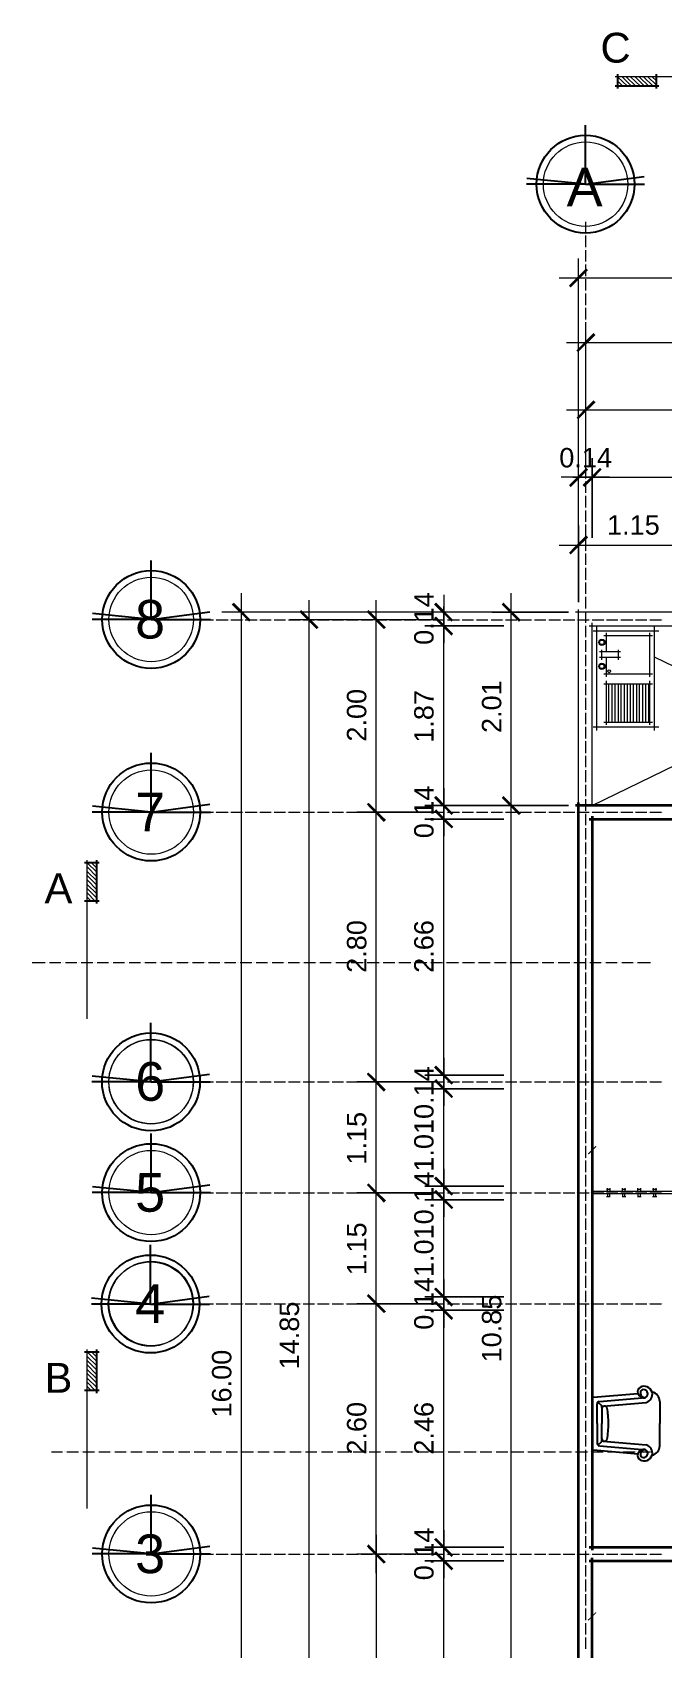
# Model space of a CAD drawing. Header units: millimetres. Extents: x 242 to 289.1, y 51.6 to 80.3.
# Drawn here: x 242.04 to 248.59, y 63.37 to 80.16 of the extents above; entities that cross this region are included whole.
import ezdxf

# ---------------------------------------------------------------- set-up
doc = ezdxf.new("R2010")
doc.units = ezdxf.units.MM
for name, color, linetype in [('FUR', 7, 'Continuous'), ('PDF_0', 7, 'Continuous'), ('PDF_Acabados', 7, 'Continuous'), ('PDF_Arquitectura', 7, 'Continuous'), ('PDF_Ejes', 7, 'Continuous'), ('PDF_Muebles Fijos', 5, 'Continuous'), ('PDF_Muros', 7, 'Continuous'), ('PDF_Text', 7, 'Continuous'), ('PDF_Ventanas', 4, 'Continuous')]:
    doc.layers.add(name, color=color, linetype=linetype)
doc.styles.add('PDF ArialMT', font='arial.ttf')

msp = doc.modelspace()

# ---------------------------------------------------------------- hatches: boundary and pattern name
at = {"layer": 'PDF_0', "transparency": 33554559}
for points in [[(247.808, 77.69), (247.787, 77.707), (247.609, 77.53), (247.626, 77.508)], [(247.885, 77.017), (247.863, 77.038), (247.686, 76.856), (247.703, 76.839)], [(247.885, 76.319), (247.863, 76.34), (247.686, 76.158), (247.703, 76.141)], [(247.609, 75.459), (247.626, 75.438), (247.808, 75.62), (247.787, 75.637)], [(247.77, 75.438), (247.948, 75.62), (247.931, 75.637), (247.749, 75.459)], [(247.808, 74.917), (247.787, 74.939), (247.609, 74.757), (247.626, 74.74)], [(244.29, 74.041), (244.307, 74.058), (244.13, 74.24), (244.108, 74.219)], [(246.229, 74.24), (246.208, 74.219), (246.39, 74.041), (246.407, 74.058)], [(247.089, 74.041), (247.11, 74.058), (246.928, 74.24), (246.911, 74.219)], [(244.989, 73.965), (245.01, 73.982), (244.828, 74.164), (244.811, 74.143)], [(245.687, 73.965), (245.709, 73.982), (245.527, 74.164), (245.51, 74.143)], [(246.208, 74.079), (246.39, 73.897), (246.407, 73.918), (246.229, 74.096)], [(246.407, 72.051), (246.229, 72.233), (246.208, 72.212), (246.39, 72.035)], [(247.11, 72.051), (246.928, 72.233), (246.911, 72.212), (247.089, 72.035)], [(245.709, 71.984), (245.527, 72.162), (245.51, 72.145), (245.687, 71.963)], [(246.208, 72.073), (246.39, 71.895), (246.407, 71.912), (246.229, 72.094)], [(245.709, 69.185), (245.527, 69.363), (245.51, 69.346), (245.687, 69.164)], [(246.407, 69.253), (246.229, 69.435), (246.208, 69.414), (246.39, 69.236)], [(246.208, 69.274), (246.39, 69.097), (246.407, 69.113), (246.229, 69.295)], [(247.893, 68.593), (247.885, 68.601), (247.804, 68.521), (247.813, 68.512)], [(245.709, 68.034), (245.527, 68.212), (245.51, 68.195), (245.687, 68.013)], [(246.407, 68.102), (246.229, 68.284), (246.208, 68.263), (246.39, 68.085)], [(246.208, 68.123), (246.39, 67.945), (246.407, 67.962), (246.229, 68.144)], [(245.709, 66.882), (245.527, 67.064), (245.51, 67.043), (245.687, 66.866)], [(246.407, 66.954), (246.229, 67.132), (246.208, 67.115), (246.39, 66.933)], [(246.208, 66.976), (246.39, 66.794), (246.407, 66.815), (246.229, 66.993)], [(245.709, 64.283), (245.527, 64.465), (245.51, 64.444), (245.687, 64.266)], [(246.407, 64.355), (246.229, 64.533), (246.208, 64.516), (246.39, 64.334)], [(246.208, 64.376), (246.39, 64.194), (246.407, 64.215), (246.229, 64.393)], [(247.893, 63.754), (247.885, 63.762), (247.804, 63.682), (247.813, 63.674)]]:
    msp.add_hatch(color=256, dxfattribs=at).paths.add_polyline_path(points)

# ---------------------------------------------------------------- linework, layer by layer
for p, q in [((247.781, 78.582), (247.781, 79.195)), ((247.781, 78.582), (247.167, 78.582)), ((247.781, 78.582), (247.17, 78.642)), ((247.781, 78.582), (248.389, 78.662)), ((247.781, 78.582), (248.394, 78.582)), ((247.781, 78.582), (247.781, 78.582)), ((243.272, 74.064), (243.272, 74.678)), ((243.272, 74.064), (242.659, 74.064)), ((243.272, 74.064), (242.662, 74.125)), ((243.272, 74.064), (243.881, 74.145)), ((243.272, 74.064), (243.886, 74.064)), ((243.272, 72.066), (243.272, 72.68)), ((243.272, 72.066), (242.659, 72.066)), ((243.272, 72.066), (242.662, 72.127)), ((243.272, 72.066), (243.881, 72.147)), ((243.272, 72.066), (243.886, 72.066)), ((243.27, 69.265), (243.27, 69.879)), ((243.27, 69.265), (242.66, 69.326)), ((243.27, 69.265), (243.879, 69.346)), ((243.27, 69.265), (242.657, 69.265)), ((243.27, 69.265), (243.884, 69.265)), ((243.272, 68.116), (243.272, 68.73)), ((243.272, 68.116), (242.662, 68.177)), ((243.272, 68.116), (243.881, 68.197)), ((243.272, 68.116), (242.659, 68.116)), ((243.272, 68.116), (243.886, 68.116)), ((243.265, 66.96), (243.265, 67.573)), ((243.265, 66.96), (242.654, 67.021)), ((243.265, 66.96), (243.873, 67.041)), ((243.265, 66.96), (242.651, 66.96)), ((243.265, 66.96), (243.879, 66.96)), ((243.272, 64.366), (243.272, 64.979)), ((243.272, 64.366), (242.659, 64.366)), ((243.272, 64.366), (242.662, 64.426)), ((243.272, 64.366), (243.881, 64.447)), ((243.272, 64.366), (243.886, 64.366))]:
    msp.add_line(p, q)
for centre in [(247.781, 78.582), (243.272, 74.064), (243.272, 72.066), (243.27, 69.265), (243.272, 68.116), (243.265, 66.96), (243.272, 64.366)]:
    msp.add_circle(centre, 0.508)
at = {"layer": 'FUR'}
for p, q in [((247.851, 65.719), (247.851, 65.98)), ((247.862, 65.993), (248.324, 66.033)), ((247.924, 65.948), (248.405, 65.99)), ((247.901, 65.719), (247.901, 65.923)), ((247.91, 65.942), (247.945, 65.907)), ((247.951, 65.878), (247.951, 65.719)), ((247.951, 65.878), (247.951, 65.878)), ((247.965, 65.9), (248.409, 65.939)), ((248.551, 65.948), (248.551, 65.719)), ((247.851, 65.719), (247.851, 65.457)), ((247.901, 65.719), (247.901, 65.514)), ((247.951, 65.559), (247.951, 65.719)), ((248.551, 65.489), (248.551, 65.719)), ((247.91, 65.495), (247.945, 65.53)), ((247.924, 65.489), (248.405, 65.447)), ((247.951, 65.559), (247.951, 65.559)), ((247.965, 65.538), (248.409, 65.499)), ((247.862, 65.445), (248.324, 65.404))]:
    msp.add_line(p, q, dxfattribs=at)
for centre, radius, start, end in [((247.863, 65.98), 0.0125, 95, 180), ((248.379, 66.048), 0.0574, 124.9201, 195.1382), ((248.386, 66.052), 0.0645, 196.7644, 286.8754), ((248.389, 66.02), 0.0862, 17.3596, 119.6755), ((248.398, 66.038), 0.0484, 164.6247, 278.0437), ((248.375, 66.044), 0.025, 116.4946, 164.6247), ((248.383, 66.028), 0.0433, 299.2645, 116.4946), ((248.386, 66.024), 0.0887, 285.2585, 14.2565), ((248.451, 65.948), 0.1, 0, 78.061), ((247.926, 65.923), 0.025, 95, 180), ((247.919, 65.887), 0.0329, 344.2942, 42.2879), ((247.963, 65.925), 0.025, 225, 275), ((247.976, 65.875), 0.0253, 95.2372, 173.9318), ((247.974, 65.863), 0.0376, 31.8068, 90.3368), ((246.991, 65.719), 1.028, 0, 9.1842), ((246.991, 65.719), 1.028, 350.8158, 0), ((247.926, 65.514), 0.025, 180, 265), ((247.919, 65.55), 0.0329, 317.7121, 15.7058), ((247.963, 65.513), 0.025, 85, 135), ((247.976, 65.562), 0.0253, 186.0682, 264.7628), ((247.974, 65.574), 0.0376, 269.6632, 328.1932), ((248.386, 65.413), 0.0887, 345.7435, 74.7415), ((248.451, 65.489), 0.1, 281.9383, 0.0007), ((247.863, 65.457), 0.0125, 180, 265), ((248.379, 65.389), 0.0574, 164.8618, 235.0799), ((248.386, 65.386), 0.0645, 73.1246, 163.2356), ((248.389, 65.417), 0.0862, 240.3245, 342.6404), ((248.398, 65.4), 0.0484, 81.9563, 195.3753), ((248.375, 65.393), 0.025, 195.3753, 243.5054), ((248.383, 65.41), 0.0433, 243.5054, 60.7355)]:
    msp.add_arc(centre, radius, start, end, dxfattribs=at)
at = {"layer": 'PDF_Acabados', "color": 8, "lineweight": 5, "true_color": 0x808080}
for points in [[(249.739, 79.697), (248.088, 79.697)], [(242.606, 69.918), (242.606, 71.565)], [(242.606, 64.838), (242.606, 66.489)]]:
    msp.add_lwpolyline(points, dxfattribs=at)
at = {"layer": 'PDF_Acabados', "lineweight": 25}
for points in [[(248.541, 79.6), (248.088, 79.6)], [(248.113, 79.722), (248.113, 79.574)], [(248.515, 79.722), (248.515, 79.574)], [(242.733, 71.539), (242.58, 71.539)], [(242.707, 71.116), (242.707, 71.565)], [(242.733, 71.141), (242.58, 71.141)], [(242.707, 66.036), (242.707, 66.489)], [(242.58, 66.463), (242.733, 66.463)], [(242.733, 66.061), (242.58, 66.061)]]:
    msp.add_lwpolyline(points, dxfattribs=at)
at = {"layer": 'PDF_Acabados', "lineweight": 9}
for points in [[(248.113, 79.697), (248.215, 79.6)], [(248.113, 79.655), (248.168, 79.6)], [(248.113, 79.608), (248.126, 79.6)], [(248.16, 79.697), (248.257, 79.6)], [(248.202, 79.697), (248.304, 79.6)], [(248.249, 79.697), (248.35, 79.6)], [(248.295, 79.697), (248.393, 79.6)], [(248.338, 79.697), (248.439, 79.6)], [(248.384, 79.697), (248.482, 79.6)], [(248.427, 79.697), (248.515, 79.612)], [(248.473, 79.697), (248.515, 79.659)], [(242.606, 71.539), (242.707, 71.442)], [(242.652, 71.539), (242.707, 71.484)], [(242.694, 71.539), (242.707, 71.531)], [(242.606, 71.497), (242.707, 71.395)], [(242.606, 71.45), (242.707, 71.353)], [(242.606, 71.408), (242.707, 71.306)], [(242.606, 71.361), (242.707, 71.26)], [(242.606, 71.315), (242.707, 71.217)], [(242.606, 71.273), (242.707, 71.171)], [(242.606, 71.226), (242.69, 71.141)], [(242.606, 71.184), (242.648, 71.141)], [(242.606, 66.463), (242.707, 66.362)], [(242.606, 66.417), (242.707, 66.319)], [(242.606, 66.374), (242.707, 66.273)], [(242.606, 66.328), (242.707, 66.226)], [(242.652, 66.463), (242.707, 66.408)], [(242.694, 66.463), (242.707, 66.451)], [(242.606, 66.281), (242.707, 66.184)], [(242.606, 66.239), (242.707, 66.137)], [(242.606, 66.192), (242.707, 66.095)], [(242.606, 66.15), (242.69, 66.061)], [(242.606, 66.103), (242.648, 66.061)]]:
    msp.add_lwpolyline(points, dxfattribs=at)
at = {"layer": 'PDF_Acabados', "lineweight": 18}
msp.add_lwpolyline([(247.851, 64.186), (247.851, 63.618)], dxfattribs=at)
at = {"layer": 'PDF_Arquitectura', "color": 250, "lineweight": 18, "true_color": 0x404040}
for points in [[(247.707, 75.04), (247.707, 74.244), (247.707, 77.809)], [(247.508, 77.61), (254.908, 77.61)], [(247.783, 76.315), (247.783, 77.14)], [(254.832, 76.937), (247.584, 76.937)], [(247.783, 75.612), (247.783, 76.437)], [(251.885, 76.238), (247.584, 76.238)], [(247.707, 74.913), (247.707, 75.739)], [(248.029, 75.54), (247.851, 75.54), (247.707, 75.54), (247.529, 75.54)], [(247.648, 75.54), (251.813, 75.54)], [(247.508, 74.837), (249.057, 74.837)], [(244.21, 57.941), (244.21, 74.338)], [(245.607, 71.865), (245.607, 74.266)], [(246.31, 74.321), (246.31, 74.139), (246.31, 73.999), (246.31, 73.817)], [(246.31, 71.933), (246.31, 74.198)], [(247.008, 71.933), (247.008, 74.338)], [(246.809, 74.139), (247.605, 74.139), (244.007, 74.139)], [(246.234, 74.062), (245.408, 74.062)], [(246.932, 74.139), (246.111, 74.139)], [(245.607, 69.063), (245.607, 72.263)], [(246.31, 72.314), (246.31, 72.132), (246.31, 71.992), (246.31, 71.814)], [(246.31, 69.135), (246.31, 72.195)], [(247.008, 61.091), (247.008, 72.335)], [(246.31, 69.516), (246.31, 69.334), (246.31, 69.194), (246.31, 69.016)], [(245.607, 67.915), (245.607, 69.465)], [(246.31, 67.983), (246.31, 69.393)], [(247.851, 68.292), (247.851, 68.656)], [(246.31, 68.364), (246.31, 68.182), (246.31, 68.042), (246.31, 67.865)], [(245.607, 66.764), (245.607, 68.313)], [(246.31, 66.836), (246.31, 68.246)], [(245.607, 64.165), (245.607, 67.166)], [(246.31, 67.213), (246.31, 67.035), (246.31, 66.895), (246.31, 66.713)], [(246.31, 64.237), (246.31, 67.094)], [(246.31, 64.613), (246.31, 64.436), (246.31, 64.296), (246.31, 64.114)], [(246.31, 61.091), (246.31, 64.495)], [(246.234, 64.364), (245.408, 64.364)]]:
    msp.add_lwpolyline(points, dxfattribs=at)
for points in [[(247.851, 75.739), (247.851, 74.913)], [(246.111, 73.999), (246.932, 73.999)], [(245.408, 72.064), (246.234, 72.064)], [(246.111, 72.132), (246.932, 72.132)], [(246.809, 72.132), (247.605, 72.132)], [(246.111, 71.992), (246.932, 71.992)], [(246.111, 69.334), (246.932, 69.334)], [(245.408, 69.266), (246.234, 69.266)], [(246.111, 69.194), (246.932, 69.194)], [(246.111, 68.182), (246.932, 68.182)], [(245.408, 68.114), (246.234, 68.114)], [(246.111, 68.042), (246.932, 68.042)], [(246.111, 67.035), (246.932, 67.035)], [(245.408, 66.963), (246.234, 66.963)], [(246.111, 66.895), (246.932, 66.895)], [(246.111, 64.436), (246.932, 64.436)], [(246.111, 64.296), (246.932, 64.296)]]:
    msp.add_lwpolyline(points, close=True, dxfattribs=at)
at = {"layer": 'PDF_Arquitectura', "lineweight": 5}
for points in [[(242.038, 70.506), (242.17, 70.506)], [(242.186, 70.506), (242.186, 70.506)], [(242.199, 70.506), (242.199, 70.506)], [(242.216, 70.506), (242.335, 70.506)], [(242.352, 70.506), (242.352, 70.506)], [(242.364, 70.506), (242.364, 70.506)], [(242.381, 70.506), (242.5, 70.506)], [(242.517, 70.506), (242.517, 70.506)], [(242.529, 70.506), (242.529, 70.506)], [(242.546, 70.506), (242.665, 70.506)], [(242.682, 70.506), (242.682, 70.506)], [(242.694, 70.506), (242.694, 70.506)], [(242.711, 70.506), (242.83, 70.506)], [(242.847, 70.506), (242.847, 70.506)], [(242.86, 70.506), (242.86, 70.506)], [(242.877, 70.506), (242.995, 70.506)], [(243.012, 70.506), (243.012, 70.506)], [(243.025, 70.506), (243.025, 70.506)], [(243.042, 70.506), (243.16, 70.506)], [(243.177, 70.506), (243.177, 70.506)], [(243.19, 70.506), (243.19, 70.506)], [(243.207, 70.506), (243.325, 70.506)], [(243.342, 70.506), (243.342, 70.506)], [(243.355, 70.506), (243.355, 70.506)], [(243.372, 70.506), (243.49, 70.506)], [(243.507, 70.506), (243.507, 70.506)], [(243.52, 70.506), (243.52, 70.506)], [(243.537, 70.506), (243.655, 70.506)], [(243.672, 70.506), (243.672, 70.506)], [(243.685, 70.506), (243.685, 70.506)], [(243.702, 70.506), (243.821, 70.506)], [(243.837, 70.506), (243.837, 70.506)], [(243.85, 70.506), (243.85, 70.506)], [(243.867, 70.506), (243.986, 70.506)], [(244.003, 70.506), (244.003, 70.506)], [(244.015, 70.506), (244.015, 70.506)], [(244.032, 70.506), (244.151, 70.506)], [(244.168, 70.506), (244.168, 70.506)], [(244.18, 70.506), (244.18, 70.506)], [(244.197, 70.506), (244.316, 70.506)], [(244.333, 70.506), (244.333, 70.506)], [(244.346, 70.506), (244.346, 70.506)], [(244.362, 70.506), (244.481, 70.506)], [(244.498, 70.506), (244.498, 70.506)], [(244.511, 70.506), (244.511, 70.506)], [(244.528, 70.506), (244.646, 70.506)], [(244.659, 70.506), (244.659, 70.506)], [(244.676, 70.506), (244.676, 70.506)], [(244.693, 70.506), (244.811, 70.506)], [(244.824, 70.506), (244.824, 70.506)], [(244.841, 70.506), (244.841, 70.506)], [(244.858, 70.506), (244.976, 70.506)], [(244.989, 70.506), (244.989, 70.506)], [(245.006, 70.506), (245.006, 70.506)], [(245.023, 70.506), (245.141, 70.506)], [(245.154, 70.506), (245.154, 70.506)], [(245.171, 70.506), (245.171, 70.506)], [(245.188, 70.506), (245.306, 70.506)], [(245.319, 70.506), (245.319, 70.506)], [(245.336, 70.506), (245.336, 70.506)], [(245.349, 70.506), (245.472, 70.506)], [(245.484, 70.506), (245.484, 70.506)], [(245.501, 70.506), (245.501, 70.506)], [(245.514, 70.506), (245.637, 70.506)], [(245.649, 70.506), (245.649, 70.506)], [(245.666, 70.506), (245.666, 70.506)], [(245.679, 70.506), (245.802, 70.506)], [(245.815, 70.506), (245.815, 70.506)], [(245.831, 70.506), (245.831, 70.506)], [(245.844, 70.506), (245.967, 70.506)], [(245.98, 70.506), (245.98, 70.506)], [(245.997, 70.506), (245.997, 70.506)], [(246.009, 70.506), (246.132, 70.506)], [(246.145, 70.506), (246.145, 70.506)], [(246.162, 70.506), (246.162, 70.506)], [(246.174, 70.506), (246.297, 70.506)], [(246.31, 70.506), (246.31, 70.506)], [(246.327, 70.506), (246.327, 70.506)], [(246.339, 70.506), (246.462, 70.506)], [(246.475, 70.506), (246.475, 70.506)], [(246.492, 70.506), (246.492, 70.506)], [(246.505, 70.506), (246.627, 70.506)], [(246.64, 70.506), (246.64, 70.506)], [(246.657, 70.506), (246.657, 70.506)], [(246.67, 70.506), (246.792, 70.506)], [(246.805, 70.506), (246.805, 70.506)], [(246.822, 70.506), (246.822, 70.506)], [(246.835, 70.506), (246.958, 70.506)], [(246.97, 70.506), (246.97, 70.506)], [(246.987, 70.506), (246.987, 70.506)], [(247, 70.506), (247.123, 70.506)], [(247.135, 70.506), (247.135, 70.506)], [(247.152, 70.506), (247.152, 70.506)], [(247.165, 70.506), (247.288, 70.506)], [(247.3, 70.506), (247.3, 70.506)], [(247.317, 70.506), (247.317, 70.506)], [(247.33, 70.506), (247.453, 70.506)], [(247.466, 70.506), (247.466, 70.506)], [(247.482, 70.506), (247.482, 70.506)], [(247.495, 70.506), (247.618, 70.506)], [(247.631, 70.506), (247.631, 70.506)], [(247.648, 70.506), (247.648, 70.506)], [(247.66, 70.506), (247.779, 70.506)], [(247.796, 70.506), (247.796, 70.506)], [(247.813, 70.506), (247.813, 70.506)], [(247.825, 70.506), (247.944, 70.506)], [(247.961, 70.506), (247.961, 70.506)], [(247.978, 70.506), (247.978, 70.506)], [(247.99, 70.506), (248.109, 70.506)], [(248.126, 70.506), (248.126, 70.506)], [(248.143, 70.506), (248.143, 70.506)], [(248.156, 70.506), (248.274, 70.506)], [(248.291, 70.506), (248.291, 70.506)], [(248.304, 70.506), (248.304, 70.506)], [(248.321, 70.506), (248.456, 70.506)], [(242.237, 65.426), (242.352, 65.426)], [(242.368, 65.426), (242.368, 65.426)], [(242.385, 65.426), (242.385, 65.426)], [(242.398, 65.426), (242.517, 65.426)], [(242.534, 65.426), (242.534, 65.426)], [(242.546, 65.426), (242.546, 65.426)], [(242.563, 65.426), (242.682, 65.426)], [(242.699, 65.426), (242.699, 65.426)], [(242.711, 65.426), (242.711, 65.426)], [(242.728, 65.426), (242.847, 65.426)], [(242.864, 65.426), (242.864, 65.426)], [(242.877, 65.426), (242.877, 65.426)], [(242.893, 65.426), (243.012, 65.426)], [(243.029, 65.426), (243.029, 65.426)], [(243.042, 65.426), (243.042, 65.426)], [(243.059, 65.426), (243.177, 65.426)], [(243.194, 65.426), (243.194, 65.426)], [(243.207, 65.426), (243.207, 65.426)], [(243.224, 65.426), (243.342, 65.426)], [(243.359, 65.426), (243.359, 65.426)], [(243.372, 65.426), (243.372, 65.426)], [(243.389, 65.426), (243.507, 65.426)], [(243.524, 65.426), (243.524, 65.426)], [(243.537, 65.426), (243.537, 65.426)], [(243.554, 65.426), (243.672, 65.426)], [(243.689, 65.426), (243.689, 65.426)], [(243.702, 65.426), (243.702, 65.426)], [(243.719, 65.426), (243.837, 65.426)], [(243.854, 65.426), (243.854, 65.426)], [(243.867, 65.426), (243.867, 65.426)], [(243.884, 65.426), (244.003, 65.426)], [(244.02, 65.426), (244.02, 65.426)], [(244.032, 65.426), (244.032, 65.426)], [(244.049, 65.426), (244.168, 65.426)], [(244.185, 65.426), (244.185, 65.426)], [(244.197, 65.426), (244.197, 65.426)], [(244.214, 65.426), (244.333, 65.426)], [(244.35, 65.426), (244.35, 65.426)], [(244.362, 65.426), (244.362, 65.426)], [(244.379, 65.426), (244.498, 65.426)], [(244.515, 65.426), (244.515, 65.426)], [(244.528, 65.426), (244.528, 65.426)], [(244.544, 65.426), (244.663, 65.426)], [(244.68, 65.426), (244.68, 65.426)], [(244.693, 65.426), (244.693, 65.426)], [(244.71, 65.426), (244.828, 65.426)], [(244.845, 65.426), (244.845, 65.426)], [(244.858, 65.426), (244.858, 65.426)], [(244.875, 65.426), (244.993, 65.426)], [(245.01, 65.426), (245.01, 65.426)], [(245.023, 65.426), (245.023, 65.426)], [(245.04, 65.426), (245.158, 65.426)], [(245.175, 65.426), (245.175, 65.426)], [(245.188, 65.426), (245.188, 65.426)], [(245.205, 65.426), (245.323, 65.426)], [(245.34, 65.426), (245.34, 65.426)], [(245.353, 65.426), (245.353, 65.426)], [(245.37, 65.426), (245.489, 65.426)], [(245.505, 65.426), (245.505, 65.426)], [(245.518, 65.426), (245.518, 65.426)], [(245.535, 65.426), (245.654, 65.426)], [(245.666, 65.426), (245.666, 65.426)], [(245.683, 65.426), (245.683, 65.426)], [(245.7, 65.426), (245.819, 65.426)], [(245.831, 65.426), (245.831, 65.426)], [(245.848, 65.426), (245.848, 65.426)], [(245.865, 65.426), (245.984, 65.426)], [(245.997, 65.426), (245.997, 65.426)], [(246.013, 65.426), (246.013, 65.426)], [(246.03, 65.426), (246.149, 65.426)], [(246.162, 65.426), (246.162, 65.426)], [(246.179, 65.426), (246.179, 65.426)], [(246.191, 65.426), (246.314, 65.426)], [(246.327, 65.426), (246.327, 65.426)], [(246.344, 65.426), (246.344, 65.426)], [(246.356, 65.426), (246.479, 65.426)], [(246.492, 65.426), (246.492, 65.426)], [(246.509, 65.426), (246.509, 65.426)], [(246.521, 65.426), (246.644, 65.426)], [(246.657, 65.426), (246.657, 65.426)], [(246.674, 65.426), (246.674, 65.426)], [(246.687, 65.426), (246.809, 65.426)], [(246.822, 65.426), (246.822, 65.426)], [(246.839, 65.426), (246.839, 65.426)], [(246.852, 65.426), (246.974, 65.426)], [(246.987, 65.426), (246.987, 65.426)], [(247.004, 65.426), (247.004, 65.426)], [(247.017, 65.426), (247.14, 65.426)], [(247.152, 65.426), (247.152, 65.426)], [(247.169, 65.426), (247.169, 65.426)], [(247.182, 65.426), (247.305, 65.426)], [(247.317, 65.426), (247.317, 65.426)], [(247.334, 65.426), (247.334, 65.426)], [(247.347, 65.426), (247.47, 65.426)], [(247.482, 65.426), (247.482, 65.426)], [(247.499, 65.426), (247.499, 65.426)], [(247.512, 65.426), (247.635, 65.426)], [(247.648, 65.426), (247.648, 65.426)], [(247.665, 65.426), (247.665, 65.426)], [(247.677, 65.426), (247.8, 65.426)], [(247.813, 65.426), (247.813, 65.426)], [(247.83, 65.426), (247.83, 65.426)], [(247.842, 65.426), (247.965, 65.426)], [(247.978, 65.426), (247.978, 65.426)], [(247.995, 65.426), (247.995, 65.426)], [(248.007, 65.426), (248.13, 65.426)], [(248.143, 65.426), (248.143, 65.426)], [(248.16, 65.426), (248.16, 65.426)], [(248.173, 65.426), (248.295, 65.426)], [(248.308, 65.426), (248.308, 65.426)], [(248.325, 65.426), (248.325, 65.426)], [(248.338, 65.426), (248.456, 65.426)]]:
    msp.add_lwpolyline(points, dxfattribs=at)
at = {"layer": 'PDF_Ejes', "lineweight": 9}
for points in [[(247.779, 78.19), (247.779, 78.08)], [(247.779, 78.063), (247.779, 78.063)], [(247.779, 78.05), (247.779, 77.927)], [(247.779, 77.915), (247.779, 77.915)], [(247.779, 77.898), (247.779, 77.779)], [(247.779, 77.762), (247.779, 77.762)], [(247.779, 77.75), (247.779, 77.627)], [(247.779, 77.614), (247.779, 77.614)], [(247.779, 77.597), (247.779, 77.479)], [(247.779, 77.462), (247.779, 77.462)], [(247.779, 77.449), (247.779, 77.326)], [(247.779, 77.314), (247.779, 77.314)], [(247.779, 77.297), (247.779, 77.178)], [(247.779, 77.165), (247.779, 77.165)], [(247.779, 77.149), (247.779, 77.03)], [(247.779, 77.013), (247.779, 77.013)], [(247.779, 77), (247.779, 76.878)], [(247.779, 76.865), (247.779, 76.865)], [(247.779, 76.848), (247.779, 76.729)], [(247.779, 76.712), (247.779, 76.712)], [(247.779, 76.7), (247.779, 76.577)], [(247.779, 76.564), (247.779, 76.564)], [(247.779, 76.547), (247.779, 76.429)], [(247.779, 76.412), (247.779, 76.412)], [(247.779, 76.399), (247.779, 76.276)], [(247.779, 76.264), (247.779, 76.264)], [(247.779, 76.247), (247.779, 76.128)], [(247.779, 76.116), (247.779, 76.116)], [(247.779, 76.099), (247.779, 75.98)], [(247.779, 75.963), (247.779, 75.963)], [(247.779, 75.95), (247.779, 75.828)], [(247.779, 75.815), (247.779, 75.815)], [(247.779, 75.798), (247.779, 75.68)], [(247.779, 75.663), (247.779, 75.663)], [(247.779, 75.65), (247.779, 75.527)], [(247.779, 75.514), (247.779, 75.514)], [(247.779, 75.497), (247.779, 75.379)], [(247.779, 75.362), (247.779, 75.362)], [(247.779, 75.349), (247.779, 75.227)], [(247.779, 75.214), (247.779, 75.214)], [(247.779, 75.197), (247.779, 75.078)], [(247.779, 75.066), (247.779, 75.066)], [(247.779, 75.049), (247.779, 74.93)], [(247.779, 74.913), (247.779, 74.913)], [(247.779, 74.901), (247.779, 74.778)], [(247.779, 74.765), (247.779, 74.765)], [(247.779, 74.748), (247.779, 74.63)], [(247.779, 74.613), (247.779, 74.613)], [(247.779, 74.6), (247.779, 74.477)], [(247.779, 74.465), (247.779, 74.465)], [(247.779, 74.448), (247.779, 74.329)], [(247.779, 74.312), (247.779, 74.312)], [(247.779, 74.299), (247.779, 74.177)], [(243.66, 74.062), (243.77, 74.062)], [(243.782, 74.062), (243.782, 74.062)], [(243.799, 74.062), (243.918, 74.062)], [(243.935, 74.062), (243.935, 74.062)], [(243.948, 74.062), (244.07, 74.062)], [(244.083, 74.062), (244.083, 74.062)], [(244.1, 74.062), (244.219, 74.062)], [(244.235, 74.062), (244.235, 74.062)], [(244.248, 74.062), (244.371, 74.062)], [(244.384, 74.062), (244.384, 74.062)], [(244.401, 74.062), (244.519, 74.062)], [(244.532, 74.062), (244.532, 74.062)], [(244.549, 74.062), (244.667, 74.062)], [(244.684, 74.062), (244.684, 74.062)], [(244.697, 74.062), (244.82, 74.062)], [(244.832, 74.062), (244.832, 74.062)], [(244.849, 74.062), (244.968, 74.062)], [(244.985, 74.062), (244.985, 74.062)], [(244.997, 74.062), (245.12, 74.062)], [(245.133, 74.062), (245.133, 74.062)], [(245.15, 74.062), (245.268, 74.062)], [(245.285, 74.062), (245.285, 74.062)], [(245.298, 74.062), (245.421, 74.062)], [(245.433, 74.062), (245.433, 74.062)], [(245.45, 74.062), (245.569, 74.062)], [(245.586, 74.062), (245.586, 74.062)], [(245.599, 74.062), (245.717, 74.062)], [(245.734, 74.062), (245.734, 74.062)], [(245.747, 74.062), (245.87, 74.062)], [(245.882, 74.062), (245.882, 74.062)], [(245.899, 74.062), (246.018, 74.062)], [(246.035, 74.062), (246.035, 74.062)], [(246.047, 74.062), (246.17, 74.062)], [(246.183, 74.062), (246.183, 74.062)], [(246.2, 74.062), (246.318, 74.062)], [(246.335, 74.062), (246.335, 74.062)], [(246.348, 74.062), (246.471, 74.062)], [(246.483, 74.062), (246.483, 74.062)], [(246.5, 74.062), (246.619, 74.062)], [(246.636, 74.062), (246.636, 74.062)], [(246.648, 74.062), (246.767, 74.062)], [(246.784, 74.062), (246.784, 74.062)], [(246.801, 74.062), (246.919, 74.062)], [(246.932, 74.062), (246.932, 74.062)], [(246.949, 74.062), (247.068, 74.062)], [(247.085, 74.062), (247.085, 74.062)], [(247.097, 74.062), (247.22, 74.062)], [(247.233, 74.062), (247.233, 74.062)], [(247.25, 74.062), (247.368, 74.062)], [(247.385, 74.062), (247.385, 74.062)], [(247.398, 74.062), (247.521, 74.062)], [(247.533, 74.062), (247.533, 74.062)], [(247.55, 74.062), (247.669, 74.062)], [(247.686, 74.062), (247.686, 74.062)], [(247.698, 74.062), (247.817, 74.062)], [(247.779, 74.164), (247.779, 74.164)], [(247.779, 74.147), (247.779, 74.028)], [(247.834, 74.062), (247.834, 74.062)], [(247.851, 74.062), (247.969, 74.062)], [(247.982, 74.062), (247.982, 74.062)], [(247.999, 74.062), (248.117, 74.062)], [(248.134, 74.062), (248.134, 74.062)], [(248.147, 74.062), (248.27, 74.062)], [(248.283, 74.062), (248.283, 74.062)], [(248.3, 74.062), (248.418, 74.062)], [(248.435, 74.062), (248.435, 74.062)], [(248.448, 74.062), (248.57, 74.062)], [(248.583, 74.062), (248.583, 74.062)], [(247.779, 74.016), (247.779, 74.016)], [(247.779, 73.999), (247.779, 73.88)], [(247.779, 73.863), (247.779, 73.863)], [(247.779, 73.851), (247.779, 73.728)], [(247.779, 73.715), (247.779, 73.715)], [(247.779, 73.698), (247.779, 73.58)], [(247.779, 73.563), (247.779, 73.563)], [(247.779, 73.55), (247.779, 73.427)], [(247.779, 73.415), (247.779, 73.415)], [(247.779, 73.398), (247.779, 73.279)], [(247.779, 73.262), (247.779, 73.262)], [(247.779, 73.25), (247.779, 73.127)], [(247.779, 73.114), (247.779, 73.114)], [(247.779, 73.097), (247.779, 72.979)], [(247.779, 72.966), (247.779, 72.966)], [(247.779, 72.949), (247.779, 72.83)], [(247.779, 72.813), (247.779, 72.813)], [(247.779, 72.801), (247.779, 72.678)], [(247.779, 72.665), (247.779, 72.665)], [(247.779, 72.648), (247.779, 72.53)], [(247.779, 72.513), (247.779, 72.513)], [(247.779, 72.5), (247.779, 72.377)], [(247.779, 72.365), (247.779, 72.365)], [(247.779, 72.348), (247.779, 72.229)], [(247.779, 72.212), (247.779, 72.212)], [(247.779, 72.2), (247.779, 72.077)], [(243.66, 72.064), (243.77, 72.064)], [(243.782, 72.064), (243.782, 72.064)], [(243.799, 72.064), (243.918, 72.064)], [(243.935, 72.064), (243.935, 72.064)], [(243.948, 72.064), (244.07, 72.064)], [(244.083, 72.064), (244.083, 72.064)], [(244.1, 72.064), (244.219, 72.064)], [(244.235, 72.064), (244.235, 72.064)], [(244.248, 72.064), (244.371, 72.064)], [(244.384, 72.064), (244.384, 72.064)], [(244.401, 72.064), (244.519, 72.064)], [(244.532, 72.064), (244.532, 72.064)], [(244.549, 72.064), (244.667, 72.064)], [(244.684, 72.064), (244.684, 72.064)], [(244.697, 72.064), (244.82, 72.064)], [(244.832, 72.064), (244.832, 72.064)], [(244.849, 72.064), (244.968, 72.064)], [(244.985, 72.064), (244.985, 72.064)], [(244.997, 72.064), (245.12, 72.064)], [(245.133, 72.064), (245.133, 72.064)], [(245.15, 72.064), (245.268, 72.064)], [(245.285, 72.064), (245.285, 72.064)], [(245.298, 72.064), (245.421, 72.064)], [(245.433, 72.064), (245.433, 72.064)], [(245.45, 72.064), (245.569, 72.064)], [(245.586, 72.064), (245.586, 72.064)], [(245.599, 72.064), (245.717, 72.064)], [(245.734, 72.064), (245.734, 72.064)], [(245.747, 72.064), (245.87, 72.064)], [(245.882, 72.064), (245.882, 72.064)], [(245.899, 72.064), (246.018, 72.064)], [(246.035, 72.064), (246.035, 72.064)], [(246.047, 72.064), (246.17, 72.064)], [(246.183, 72.064), (246.183, 72.064)], [(246.2, 72.064), (246.318, 72.064)], [(246.335, 72.064), (246.335, 72.064)], [(246.348, 72.064), (246.471, 72.064)], [(246.483, 72.064), (246.483, 72.064)], [(246.5, 72.064), (246.619, 72.064)], [(246.636, 72.064), (246.636, 72.064)], [(246.648, 72.064), (246.767, 72.064)], [(246.784, 72.064), (246.784, 72.064)], [(246.801, 72.064), (246.919, 72.064)], [(246.932, 72.064), (246.932, 72.064)], [(246.949, 72.064), (247.068, 72.064)], [(247.085, 72.064), (247.085, 72.064)], [(247.097, 72.064), (247.22, 72.064)], [(247.233, 72.064), (247.233, 72.064)], [(247.25, 72.064), (247.368, 72.064)], [(247.385, 72.064), (247.385, 72.064)], [(247.398, 72.064), (247.521, 72.064)], [(247.533, 72.064), (247.533, 72.064)], [(247.55, 72.064), (247.669, 72.064)], [(247.686, 72.064), (247.686, 72.064)], [(247.698, 72.064), (247.817, 72.064)], [(247.779, 72.064), (247.779, 72.064)], [(247.779, 72.047), (247.779, 71.929)], [(247.834, 72.064), (247.834, 72.064)], [(247.851, 72.064), (247.969, 72.064)], [(247.982, 72.064), (247.982, 72.064)], [(247.999, 72.064), (248.117, 72.064)], [(248.134, 72.064), (248.134, 72.064)], [(248.147, 72.064), (248.27, 72.064)], [(248.283, 72.064), (248.283, 72.064)], [(248.3, 72.064), (248.418, 72.064)], [(248.435, 72.064), (248.435, 72.064)], [(248.448, 72.064), (248.57, 72.064)], [(248.583, 72.064), (248.583, 72.064)], [(247.779, 71.912), (247.779, 71.912)], [(247.779, 71.899), (247.779, 71.781)], [(247.779, 71.764), (247.779, 71.764)], [(247.779, 71.751), (247.779, 71.628)], [(247.779, 71.615), (247.779, 71.615)], [(247.779, 71.598), (247.779, 71.48)], [(247.779, 71.463), (247.779, 71.463)], [(247.779, 71.45), (247.779, 71.328)], [(247.779, 71.315), (247.779, 71.315)], [(247.779, 71.298), (247.779, 71.179)], [(247.779, 71.162), (247.779, 71.162)], [(247.779, 71.15), (247.779, 71.027)], [(247.779, 71.014), (247.779, 71.014)], [(247.779, 70.997), (247.779, 70.879)], [(247.779, 70.862), (247.779, 70.862)], [(247.779, 70.849), (247.779, 70.731)], [(247.779, 70.714), (247.779, 70.714)], [(247.779, 70.701), (247.779, 70.578)], [(247.779, 70.566), (247.779, 70.566)], [(247.779, 70.549), (247.779, 70.43)], [(247.779, 70.413), (247.779, 70.413)], [(247.779, 70.4), (247.779, 70.278)], [(247.779, 70.265), (247.779, 70.265)], [(247.779, 70.248), (247.779, 70.129)], [(247.779, 70.113), (247.779, 70.113)], [(247.779, 70.1), (247.779, 69.977)], [(247.779, 69.964), (247.779, 69.964)], [(247.779, 69.947), (247.779, 69.829)], [(247.779, 69.812), (247.779, 69.812)], [(247.779, 69.799), (247.779, 69.681)], [(247.779, 69.664), (247.779, 69.664)], [(247.779, 69.651), (247.779, 69.528)], [(247.779, 69.516), (247.779, 69.516)], [(247.779, 69.499), (247.779, 69.38)], [(247.779, 69.363), (247.779, 69.363)], [(247.779, 69.351), (247.779, 69.228)], [(243.66, 69.266), (243.77, 69.266)], [(243.782, 69.266), (243.782, 69.266)], [(243.799, 69.266), (243.918, 69.266)], [(243.935, 69.266), (243.935, 69.266)], [(243.948, 69.266), (244.07, 69.266)], [(244.083, 69.266), (244.083, 69.266)], [(244.1, 69.266), (244.219, 69.266)], [(244.235, 69.266), (244.235, 69.266)], [(244.248, 69.266), (244.371, 69.266)], [(244.384, 69.266), (244.384, 69.266)], [(244.401, 69.266), (244.519, 69.266)], [(244.532, 69.266), (244.532, 69.266)], [(244.549, 69.266), (244.667, 69.266)], [(244.684, 69.266), (244.684, 69.266)], [(244.697, 69.266), (244.82, 69.266)], [(244.832, 69.266), (244.832, 69.266)], [(244.849, 69.266), (244.968, 69.266)], [(244.985, 69.266), (244.985, 69.266)], [(244.997, 69.266), (245.12, 69.266)], [(245.133, 69.266), (245.133, 69.266)], [(245.15, 69.266), (245.268, 69.266)], [(245.285, 69.266), (245.285, 69.266)], [(245.298, 69.266), (245.421, 69.266)], [(245.433, 69.266), (245.433, 69.266)], [(245.45, 69.266), (245.569, 69.266)], [(245.586, 69.266), (245.586, 69.266)], [(245.599, 69.266), (245.717, 69.266)], [(245.734, 69.266), (245.734, 69.266)], [(245.747, 69.266), (245.87, 69.266)], [(245.882, 69.266), (245.882, 69.266)], [(245.899, 69.266), (246.018, 69.266)], [(246.035, 69.266), (246.035, 69.266)], [(246.047, 69.266), (246.17, 69.266)], [(246.183, 69.266), (246.183, 69.266)], [(246.2, 69.266), (246.318, 69.266)], [(246.335, 69.266), (246.335, 69.266)], [(246.348, 69.266), (246.471, 69.266)], [(246.483, 69.266), (246.483, 69.266)], [(246.5, 69.266), (246.619, 69.266)], [(246.636, 69.266), (246.636, 69.266)], [(246.648, 69.266), (246.767, 69.266)], [(246.784, 69.266), (246.784, 69.266)], [(246.801, 69.266), (246.919, 69.266)], [(246.932, 69.266), (246.932, 69.266)], [(246.949, 69.266), (247.068, 69.266)], [(247.085, 69.266), (247.085, 69.266)], [(247.097, 69.266), (247.22, 69.266)], [(247.233, 69.266), (247.233, 69.266)], [(247.25, 69.266), (247.368, 69.266)], [(247.385, 69.266), (247.385, 69.266)], [(247.398, 69.266), (247.521, 69.266)], [(247.533, 69.266), (247.533, 69.266)], [(247.55, 69.266), (247.669, 69.266)], [(247.686, 69.266), (247.686, 69.266)], [(247.698, 69.266), (247.817, 69.266)], [(247.779, 69.215), (247.779, 69.215)], [(247.779, 69.198), (247.779, 69.08)], [(247.834, 69.266), (247.834, 69.266)], [(247.851, 69.266), (247.969, 69.266)], [(247.982, 69.266), (247.982, 69.266)], [(247.999, 69.266), (248.117, 69.266)], [(248.134, 69.266), (248.134, 69.266)], [(248.147, 69.266), (248.27, 69.266)], [(248.283, 69.266), (248.283, 69.266)], [(248.3, 69.266), (248.418, 69.266)], [(248.435, 69.266), (248.435, 69.266)], [(248.448, 69.266), (248.57, 69.266)], [(248.583, 69.266), (248.583, 69.266)], [(247.779, 69.063), (247.779, 69.063)], [(247.779, 69.05), (247.779, 68.927)], [(247.779, 68.914), (247.779, 68.914)], [(247.779, 68.898), (247.779, 68.779)], [(247.779, 68.762), (247.779, 68.762)], [(247.779, 68.749), (247.779, 68.631)], [(247.779, 68.614), (247.779, 68.614)], [(247.779, 68.601), (247.779, 68.478)], [(247.779, 68.466), (247.779, 68.466)], [(247.779, 68.449), (247.779, 68.33)], [(247.779, 68.313), (247.779, 68.313)], [(247.779, 68.301), (247.779, 68.178)], [(247.779, 68.165), (247.779, 68.165)], [(247.779, 68.148), (247.779, 68.03)], [(243.66, 68.114), (243.77, 68.114)], [(243.782, 68.114), (243.782, 68.114)], [(243.799, 68.114), (243.918, 68.114)], [(243.935, 68.114), (243.935, 68.114)], [(243.948, 68.114), (244.07, 68.114)], [(244.083, 68.114), (244.083, 68.114)], [(244.1, 68.114), (244.219, 68.114)], [(244.235, 68.114), (244.235, 68.114)], [(244.248, 68.114), (244.371, 68.114)], [(244.384, 68.114), (244.384, 68.114)], [(244.401, 68.114), (244.519, 68.114)], [(244.532, 68.114), (244.532, 68.114)], [(244.549, 68.114), (244.667, 68.114)], [(244.684, 68.114), (244.684, 68.114)], [(244.697, 68.114), (244.82, 68.114)], [(244.832, 68.114), (244.832, 68.114)], [(244.849, 68.114), (244.968, 68.114)], [(244.985, 68.114), (244.985, 68.114)], [(244.997, 68.114), (245.12, 68.114)], [(245.133, 68.114), (245.133, 68.114)], [(245.15, 68.114), (245.268, 68.114)], [(245.285, 68.114), (245.285, 68.114)], [(245.298, 68.114), (245.421, 68.114)], [(245.433, 68.114), (245.433, 68.114)], [(245.45, 68.114), (245.569, 68.114)], [(245.586, 68.114), (245.586, 68.114)], [(245.599, 68.114), (245.717, 68.114)], [(245.734, 68.114), (245.734, 68.114)], [(245.747, 68.114), (245.87, 68.114)], [(245.882, 68.114), (245.882, 68.114)], [(245.899, 68.114), (246.018, 68.114)], [(246.035, 68.114), (246.035, 68.114)], [(246.047, 68.114), (246.17, 68.114)], [(246.183, 68.114), (246.183, 68.114)], [(246.2, 68.114), (246.318, 68.114)], [(246.335, 68.114), (246.335, 68.114)], [(246.348, 68.114), (246.471, 68.114)], [(246.483, 68.114), (246.483, 68.114)], [(246.5, 68.114), (246.619, 68.114)], [(246.636, 68.114), (246.636, 68.114)], [(246.648, 68.114), (246.767, 68.114)], [(246.784, 68.114), (246.784, 68.114)], [(246.801, 68.114), (246.919, 68.114)], [(246.932, 68.114), (246.932, 68.114)], [(246.949, 68.114), (247.068, 68.114)], [(247.085, 68.114), (247.085, 68.114)], [(247.097, 68.114), (247.22, 68.114)], [(247.233, 68.114), (247.233, 68.114)], [(247.25, 68.114), (247.368, 68.114)], [(247.385, 68.114), (247.385, 68.114)], [(247.398, 68.114), (247.521, 68.114)], [(247.533, 68.114), (247.533, 68.114)], [(247.55, 68.114), (247.669, 68.114)], [(247.686, 68.114), (247.686, 68.114)], [(247.698, 68.114), (247.817, 68.114)], [(247.779, 68.013), (247.779, 68.013)], [(247.779, 68), (247.779, 67.877)], [(247.834, 68.114), (247.834, 68.114)], [(247.851, 68.114), (247.969, 68.114)], [(247.982, 68.114), (247.982, 68.114)], [(247.999, 68.114), (248.117, 68.114)], [(248.134, 68.114), (248.134, 68.114)], [(248.147, 68.114), (248.27, 68.114)], [(248.283, 68.114), (248.283, 68.114)], [(248.3, 68.114), (248.418, 68.114)], [(248.435, 68.114), (248.435, 68.114)], [(248.448, 68.114), (248.57, 68.114)], [(248.583, 68.114), (248.583, 68.114)], [(247.779, 67.865), (247.779, 67.865)], [(247.779, 67.848), (247.779, 67.729)], [(247.779, 67.712), (247.779, 67.712)], [(247.779, 67.699), (247.779, 67.581)], [(247.779, 67.564), (247.779, 67.564)], [(247.779, 67.551), (247.779, 67.429)], [(247.779, 67.416), (247.779, 67.416)], [(247.779, 67.399), (247.779, 67.28)], [(247.779, 67.263), (247.779, 67.263)], [(247.779, 67.251), (247.779, 67.128)], [(247.779, 67.115), (247.779, 67.115)], [(247.779, 67.098), (247.779, 66.98)], [(243.66, 66.963), (243.77, 66.963)], [(243.782, 66.963), (243.782, 66.963)], [(243.799, 66.963), (243.918, 66.963)], [(243.935, 66.963), (243.935, 66.963)], [(243.948, 66.963), (244.07, 66.963)], [(244.083, 66.963), (244.083, 66.963)], [(244.1, 66.963), (244.219, 66.963)], [(244.235, 66.963), (244.235, 66.963)], [(244.248, 66.963), (244.371, 66.963)], [(244.384, 66.963), (244.384, 66.963)], [(244.401, 66.963), (244.519, 66.963)], [(244.532, 66.963), (244.532, 66.963)], [(244.549, 66.963), (244.667, 66.963)], [(244.684, 66.963), (244.684, 66.963)], [(244.697, 66.963), (244.82, 66.963)], [(244.832, 66.963), (244.832, 66.963)], [(244.849, 66.963), (244.968, 66.963)], [(244.985, 66.963), (244.985, 66.963)], [(244.997, 66.963), (245.12, 66.963)], [(245.133, 66.963), (245.133, 66.963)], [(245.15, 66.963), (245.268, 66.963)], [(245.285, 66.963), (245.285, 66.963)], [(245.298, 66.963), (245.421, 66.963)], [(245.433, 66.963), (245.433, 66.963)], [(245.45, 66.963), (245.569, 66.963)], [(245.586, 66.963), (245.586, 66.963)], [(245.599, 66.963), (245.717, 66.963)], [(245.734, 66.963), (245.734, 66.963)], [(245.747, 66.963), (245.87, 66.963)], [(245.882, 66.963), (245.882, 66.963)], [(245.899, 66.963), (246.018, 66.963)], [(246.035, 66.963), (246.035, 66.963)], [(246.047, 66.963), (246.17, 66.963)], [(246.183, 66.963), (246.183, 66.963)], [(246.2, 66.963), (246.318, 66.963)], [(246.335, 66.963), (246.335, 66.963)], [(246.348, 66.963), (246.471, 66.963)], [(246.483, 66.963), (246.483, 66.963)], [(246.5, 66.963), (246.619, 66.963)], [(246.636, 66.963), (246.636, 66.963)], [(246.648, 66.963), (246.767, 66.963)], [(246.784, 66.963), (246.784, 66.963)], [(246.801, 66.963), (246.919, 66.963)], [(246.932, 66.963), (246.932, 66.963)], [(246.949, 66.963), (247.068, 66.963)], [(247.085, 66.963), (247.085, 66.963)], [(247.097, 66.963), (247.22, 66.963)], [(247.233, 66.963), (247.233, 66.963)], [(247.25, 66.963), (247.368, 66.963)], [(247.385, 66.963), (247.385, 66.963)], [(247.398, 66.963), (247.521, 66.963)], [(247.533, 66.963), (247.533, 66.963)], [(247.55, 66.963), (247.669, 66.963)], [(247.686, 66.963), (247.686, 66.963)], [(247.698, 66.963), (247.817, 66.963)], [(247.779, 66.963), (247.779, 66.963)], [(247.779, 66.95), (247.779, 66.827)], [(247.779, 66.815), (247.779, 66.815)], [(247.834, 66.963), (247.834, 66.963)], [(247.851, 66.963), (247.969, 66.963)], [(247.982, 66.963), (247.982, 66.963)], [(247.999, 66.963), (248.117, 66.963)], [(248.134, 66.963), (248.134, 66.963)], [(248.147, 66.963), (248.27, 66.963)], [(248.283, 66.963), (248.283, 66.963)], [(248.3, 66.963), (248.418, 66.963)], [(248.435, 66.963), (248.435, 66.963)], [(248.448, 66.963), (248.57, 66.963)], [(248.583, 66.963), (248.583, 66.963)], [(247.779, 66.798), (247.779, 66.679)], [(247.779, 66.662), (247.779, 66.662)], [(247.779, 66.65), (247.779, 66.531)], [(247.779, 66.514), (247.779, 66.514)], [(247.779, 66.501), (247.779, 66.379)], [(247.779, 66.366), (247.779, 66.366)], [(247.779, 66.349), (247.779, 66.23)], [(247.779, 66.214), (247.779, 66.214)], [(247.779, 66.201), (247.779, 66.078)], [(247.779, 66.065), (247.779, 66.065)], [(247.779, 66.048), (247.779, 65.93)], [(247.779, 65.913), (247.779, 65.913)], [(247.779, 65.9), (247.779, 65.778)], [(247.779, 65.765), (247.779, 65.765)], [(247.779, 65.748), (247.779, 65.629)], [(247.779, 65.612), (247.779, 65.612)], [(247.779, 65.6), (247.779, 65.481)], [(247.779, 65.464), (247.779, 65.464)], [(247.779, 65.447), (247.779, 65.329)], [(247.779, 65.316), (247.779, 65.316)], [(247.779, 65.299), (247.779, 65.181)], [(247.779, 65.164), (247.779, 65.164)], [(247.779, 65.151), (247.779, 65.028)], [(247.779, 65.015), (247.779, 65.015)], [(247.779, 64.999), (247.779, 64.88)], [(247.779, 64.863), (247.779, 64.863)], [(247.779, 64.85), (247.779, 64.728)], [(247.779, 64.715), (247.779, 64.715)], [(247.779, 64.698), (247.779, 64.579)], [(247.779, 64.563), (247.779, 64.563)], [(247.779, 64.55), (247.779, 64.431)], [(243.66, 64.364), (243.77, 64.364)], [(243.782, 64.364), (243.782, 64.364)], [(243.799, 64.364), (243.918, 64.364)], [(243.935, 64.364), (243.935, 64.364)], [(243.948, 64.364), (244.07, 64.364)], [(244.083, 64.364), (244.083, 64.364)], [(244.1, 64.364), (244.219, 64.364)], [(244.235, 64.364), (244.235, 64.364)], [(244.248, 64.364), (244.371, 64.364)], [(244.384, 64.364), (244.384, 64.364)], [(244.401, 64.364), (244.519, 64.364)], [(244.532, 64.364), (244.532, 64.364)], [(244.549, 64.364), (244.667, 64.364)], [(244.684, 64.364), (244.684, 64.364)], [(244.697, 64.364), (244.82, 64.364)], [(244.832, 64.364), (244.832, 64.364)], [(244.849, 64.364), (244.968, 64.364)], [(244.985, 64.364), (244.985, 64.364)], [(244.997, 64.364), (245.12, 64.364)], [(245.133, 64.364), (245.133, 64.364)], [(245.15, 64.364), (245.268, 64.364)], [(245.285, 64.364), (245.285, 64.364)], [(245.298, 64.364), (245.421, 64.364)], [(245.433, 64.364), (245.433, 64.364)], [(245.45, 64.364), (245.569, 64.364)], [(245.586, 64.364), (245.586, 64.364)], [(245.599, 64.364), (245.717, 64.364)], [(245.734, 64.364), (245.734, 64.364)], [(245.747, 64.364), (245.87, 64.364)], [(245.882, 64.364), (245.882, 64.364)], [(245.899, 64.364), (246.018, 64.364)], [(246.035, 64.364), (246.035, 64.364)], [(246.047, 64.364), (246.17, 64.364)], [(246.183, 64.364), (246.183, 64.364)], [(246.2, 64.364), (246.318, 64.364)], [(246.335, 64.364), (246.335, 64.364)], [(246.348, 64.364), (246.471, 64.364)], [(246.483, 64.364), (246.483, 64.364)], [(246.5, 64.364), (246.619, 64.364)], [(246.636, 64.364), (246.636, 64.364)], [(246.648, 64.364), (246.767, 64.364)], [(246.784, 64.364), (246.784, 64.364)], [(246.801, 64.364), (246.919, 64.364)], [(246.932, 64.364), (246.932, 64.364)], [(246.949, 64.364), (247.068, 64.364)], [(247.085, 64.364), (247.085, 64.364)], [(247.097, 64.364), (247.22, 64.364)], [(247.233, 64.364), (247.233, 64.364)], [(247.25, 64.364), (247.368, 64.364)], [(247.385, 64.364), (247.385, 64.364)], [(247.398, 64.364), (247.521, 64.364)], [(247.533, 64.364), (247.533, 64.364)], [(247.55, 64.364), (247.669, 64.364)], [(247.686, 64.364), (247.686, 64.364)], [(247.698, 64.364), (247.817, 64.364)], [(247.779, 64.414), (247.779, 64.414)], [(247.779, 64.397), (247.779, 64.279)], [(247.834, 64.364), (247.834, 64.364)], [(247.851, 64.364), (247.969, 64.364)], [(247.982, 64.364), (247.982, 64.364)], [(247.999, 64.364), (248.117, 64.364)], [(248.134, 64.364), (248.134, 64.364)], [(248.147, 64.364), (248.27, 64.364)], [(248.283, 64.364), (248.283, 64.364)], [(248.3, 64.364), (248.418, 64.364)], [(248.435, 64.364), (248.435, 64.364)], [(248.448, 64.364), (248.57, 64.364)], [(248.583, 64.364), (248.583, 64.364)], [(247.779, 64.266), (247.779, 64.266)], [(247.779, 64.249), (247.779, 64.131)], [(247.779, 64.114), (247.779, 64.114)], [(247.779, 64.101), (247.779, 63.978)], [(247.779, 63.966), (247.779, 63.966)], [(247.779, 63.949), (247.779, 63.83)], [(247.779, 63.813), (247.779, 63.813)], [(247.779, 63.801), (247.779, 63.678)], [(247.779, 63.665), (247.779, 63.665)], [(247.779, 63.648), (247.779, 63.53)], [(247.779, 63.513), (247.779, 63.513)], [(247.779, 63.5), (247.779, 63.381)]]:
    msp.add_lwpolyline(points, dxfattribs=at)
at = {"layer": 'PDF_Ejes', "lineweight": 18}
for points in [[(244.909, 74.266), (244.909, 59.017)], [(245.535, 74.062), (244.71, 74.062)], [(245.607, 64.563), (245.607, 61.163)], [(246.234, 64.364), (245.408, 64.364)]]:
    msp.add_lwpolyline(points, dxfattribs=at)
at = {"layer": 'PDF_Ejes', "color": 254, "lineweight": 0, "true_color": 0xdcdcdc}
for centre in [(247.781, 78.582), (243.272, 74.064), (243.272, 74.064), (243.272, 72.066), (243.272, 72.066), (243.27, 69.265), (243.272, 69.268), (243.272, 68.116), (243.272, 68.116), (243.265, 66.96), (243.272, 66.965), (243.272, 64.366), (243.272, 64.366)]:
    msp.add_circle(centre, 0.438, dxfattribs=at)
at = {"layer": 'PDF_Muebles Fijos', "lineweight": 5}
for points in [[(247.859, 73.948), (248.541, 73.948)], [(247.897, 72.911), (247.897, 73.99)], [(247.969, 73.897), (248.477, 73.897)], [(247.999, 73.728), (247.999, 73.927)], [(248.448, 73.47), (248.448, 73.927)], [(248.498, 72.911), (248.498, 73.99)], [(248.143, 73.728), (247.927, 73.728)], [(247.948, 73.749), (247.948, 73.647)], [(248.122, 73.647), (248.122, 73.749)], [(248.143, 73.669), (247.927, 73.669)], [(247.999, 73.47), (247.999, 73.669)], [(249.709, 73.089), (248.498, 73.673)], [(247.969, 73.499), (248.477, 73.499)], [(247.969, 73.398), (248.477, 73.398)], [(247.999, 72.97), (247.999, 73.427)], [(248.024, 73), (248.024, 73.398)], [(248.058, 73), (248.058, 73.398)], [(248.088, 73), (248.088, 73.398)], [(248.122, 73), (248.122, 73.398)], [(248.151, 73), (248.151, 73.398)], [(248.185, 73), (248.185, 73.398)], [(248.215, 73), (248.215, 73.398)], [(248.249, 73), (248.249, 73.398)], [(248.278, 73), (248.278, 73.398)], [(248.312, 73), (248.312, 73.398)], [(248.342, 73), (248.342, 73.398)], [(248.376, 73), (248.376, 73.398)], [(248.405, 73), (248.405, 73.398)], [(248.439, 73), (248.439, 73.398)], [(248.448, 72.97), (248.448, 73.427)], [(247.851, 72.132), (249.709, 73.038)], [(247.859, 72.949), (248.541, 72.949)], [(247.969, 73), (248.477, 73)]]:
    msp.add_lwpolyline(points, dxfattribs=at)
for centre, radius in [((247.95, 73.827), 0.0318), ((247.95, 73.827), 0.0233), ((247.95, 73.578), 0.0318), ((247.95, 73.578), 0.0233), ((248.026, 73.527), 0.0148)]:
    msp.add_circle(centre, radius, dxfattribs=at)
at = {"layer": 'PDF_Muros', "lineweight": 18}
for points in [[(251.602, 74.139), (247.677, 74.139)], [(247.707, 72.132), (247.707, 74.168)], [(247.851, 72.132), (247.851, 74.028)], [(247.817, 73.999), (251.614, 73.999)]]:
    msp.add_lwpolyline(points, dxfattribs=at)
at = {"layer": 'PDF_Muros', "lineweight": 35}
for points in [[(248.888, 72.132), (247.677, 72.132)], [(247.707, 61.26), (247.707, 72.166)], [(247.851, 72.022), (247.851, 64.406)], [(247.817, 71.992), (248.888, 71.992)], [(247.817, 64.436), (248.888, 64.436)], [(247.817, 64.296), (248.888, 64.296)], [(247.851, 61.26), (247.851, 64.325)]]:
    msp.add_lwpolyline(points, dxfattribs=at)
at = {"layer": 'PDF_Ventanas', "lineweight": 9}
for points in [[(247.999, 68.152), (248.037, 68.152)], [(248.007, 68.127), (248.007, 68.161)], [(248.033, 68.161), (248.033, 68.127)], [(248.16, 68.152), (248.198, 68.152)], [(248.164, 68.127), (248.164, 68.161)], [(248.189, 68.161), (248.189, 68.127)], [(248.321, 68.152), (248.359, 68.152)], [(248.325, 68.127), (248.325, 68.161)], [(248.35, 68.161), (248.35, 68.127)], [(248.477, 68.152), (248.52, 68.152)], [(248.486, 68.127), (248.486, 68.161)], [(248.511, 68.161), (248.511, 68.127)], [(247.999, 68.076), (248.037, 68.076)], [(248.007, 68.102), (248.007, 68.068)], [(248.033, 68.068), (248.033, 68.102)], [(248.16, 68.076), (248.198, 68.076)], [(248.164, 68.102), (248.164, 68.068)], [(248.189, 68.068), (248.189, 68.102)], [(248.321, 68.076), (248.359, 68.076)], [(248.325, 68.102), (248.325, 68.068)], [(248.35, 68.068), (248.35, 68.102)], [(248.477, 68.076), (248.52, 68.076)], [(248.486, 68.102), (248.486, 68.068)], [(248.511, 68.068), (248.511, 68.102)]]:
    msp.add_lwpolyline(points, dxfattribs=at)
at = {"layer": 'PDF_Ventanas', "lineweight": 18}
for points in [[(250.26, 68.127), (247.859, 68.127)], [(250.26, 68.102), (247.859, 68.102)]]:
    msp.add_lwpolyline(points, dxfattribs=at)

# ---------------------------------------------------------------- texts
at = {"layer": 'PDF_Text', "color": 8, "true_color": 0x808080, "char_height": 0.31, "attachment_point": 4, "style": 'PDF ArialMT'}
for s, insert in [('C', (247.936, 79.996)), ('A', (242.165, 71.275)), ('B', (242.165, 66.194))]:
    msp.add_mtext(s, dxfattribs=dict(at, insert=insert))
at = {"layer": 'PDF_Text', "attachment_point": 4, "style": 'PDF ArialMT'}
for s, insert, char_height in [('A', (247.584, 78.552), 0.402), ('0.14', (247.508, 75.742), 0.2012), ('1.15', (248.004, 75.044), 0.2012), ('8', (243.105, 74.064), 0.4), ('7', (243.105, 72.066), 0.402), ('6', (243.105, 69.267), 0.402), ('5', (243.105, 68.116), 0.402), ('4', (243.105, 66.964), 0.402), ('3', (243.105, 64.365), 0.402)]:
    msp.add_mtext(s, dxfattribs=dict(at, insert=insert, char_height=char_height))
at = {"layer": 'PDF_Text', "attachment_point": 4, "rotation": 90, "style": 'PDF ArialMT'}
for s, insert, char_height in [('0.14', (246.104, 73.801), 0.2012), ('2.01', (246.807, 72.886), 0.2012), ('2.00', (245.406, 72.797), 0.2012), ('1.87', (246.104, 72.785), 0.2012), ('0.14', (246.104, 71.794), 0.2012), ('2.80', (245.406, 70.397), 0.2012), ('2.66', (246.104, 70.397), 0.2012), ('0.141.010.141.010.14', (246.104, 66.693), 0.20116), ('1.15', (245.406, 68.407), 0.2012), ('1.15', (245.406, 67.26), 0.2012), ('14.85', (244.707, 66.282), 0.2012), ('10.85', (246.807, 66.354), 0.2012), ('16.00', (244.005, 65.782), 0.2012), ('2.60', (245.406, 65.397), 0.2012), ('2.46', (246.104, 65.397), 0.2012), ('0.14', (246.104, 64.093), 0.2012)]:
    msp.add_mtext(s, dxfattribs=dict(at, insert=insert, char_height=char_height))

doc.saveas('drawing.dxf')
